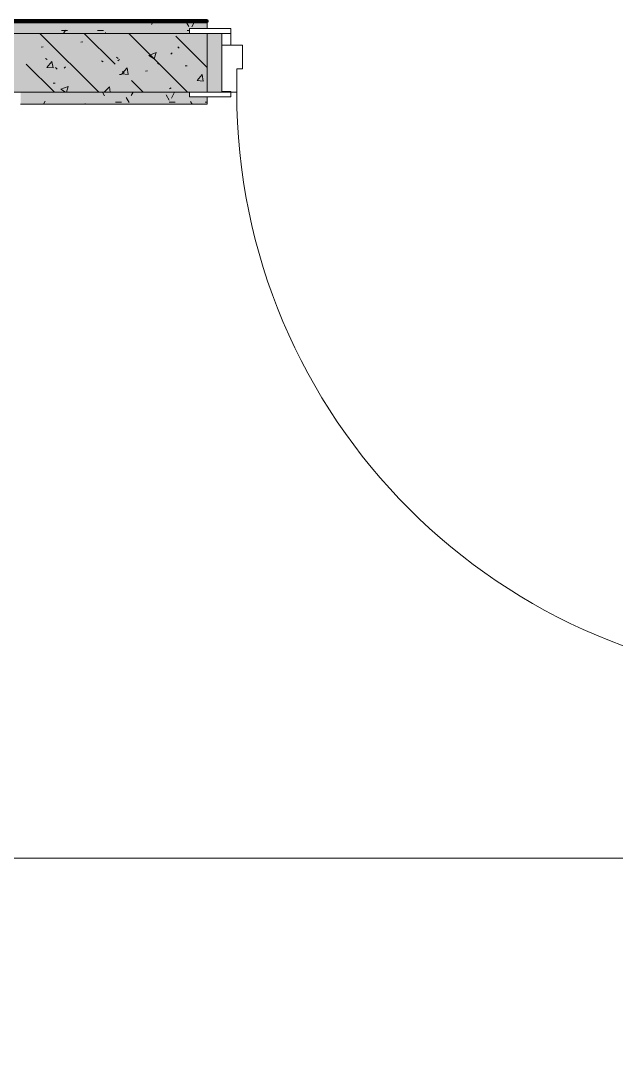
# Model space of a CAD drawing. Header units: millimetres. Extents: x -3817 to 677485, y -22715 to 103890.
# Drawn here: x 77685 to 78696, y 9353 to 11132 of the extents above; entities that cross this region are included whole.
import ezdxf

# ---------------------------------------------------------------- set-up
doc = ezdxf.new("R2010")
doc.units = ezdxf.units.MM
doc.layers.add('PDF _Геометрия', color=7, linetype='Continuous', true_color=0x1d1d1d)
doc.layers.add('PDF _Сплошная заливка', color=7, linetype='Continuous', true_color=0xffffff)

msp = doc.modelspace()

# ---------------------------------------------------------------- hatches: boundary and pattern name
at = {"layer": 'PDF _Сплошная заливка', "transparency": 33554559}
h = msp.add_hatch(color=256, dxfattribs=at)
h.paths.add_polyline_path([(77971.3, 11111.3), (77971.3, 11119.3), (78001.3, 11119.3), (78001.3, 11131.4), (77173.3, 11131.4), (77173.3, 11119.3), (77203.3, 11119.3), (77203.3, 11111.3), (77854.1, 11111.3)], flags=0)
h.paths.add_polyline_path([(80873.3, 11111.3), (80873.3, 11131.4), (80508.3, 11131.4), (80508.3, 11119.3), (80538.3, 11119.3), (80538.3, 11111.3)], flags=0)
h.paths.add_polyline_path([(79378.3, 11111.3), (79378.3, 11119.3), (79408.3, 11119.3), (79408.3, 11131.4), (79101.3, 11131.4), (79101.3, 11119.3), (79131.3, 11119.3), (79131.3, 11111.3)], flags=0)
h.paths.add_polyline_path([(76193.3, 11111.3), (76193.3, 11119.3), (76223.3, 11119.3), (76223.3, 11131.4), (75953.3, 11131.4), (75953.3, 11111.3)], flags=0)
h = msp.add_hatch(color=256, dxfattribs=at)
h.paths.add_polyline_path([(81973.3, 11011.3), (82073.3, 11011.3), (82073.3, 11111.3), (80508.3, 11111.3), (80508.3, 11011.3), (81565, 11011.3)], flags=0)
h.paths.add_polyline_path([(76223.3, 11011.3), (76223.3, 11111.3), (75943.3, 11111.3), (75943.3, 11011.3), (76193.3, 11011.3)], flags=0)
h.paths.add_polyline_path([(77173.3, 11011.3), (78001.3, 11011.3), (78001.3, 11111.3), (77173.3, 11111.3)], flags=0)
h.paths.add_polyline_path([(79408.3, 11011.3), (79408.3, 11111.3), (79101.3, 11111.3), (79101.3, 11011.3), (79378.3, 11011.3)], flags=0)
h = msp.add_hatch(color=256, dxfattribs=at)
h.paths.add_polyline_path([(78001.3, 10991.4), (78001.3, 11003.3), (77971.3, 11003.3), (77971.3, 11011.3), (77684.2, 11011.3), (77684.2, 10991.4), (77971.3, 10991.4)], flags=0)
h.paths.add_polyline_path([(79243.7, 10991.4), (79243.7, 11011.3), (79131.3, 11011.3), (79131.3, 11003.3), (79101.3, 11003.3), (79101.3, 10991.4), (79223.7, 10991.4)], flags=0)

# ---------------------------------------------------------------- linework, layer by layer
at = {"layer": 'PDF _Геометрия', "color": 231, "lineweight": 70, "true_color": 0xff80c0}
msp.add_lwpolyline([(77173.3, 11131.4), (78001.3, 11131.4), (78001.3, 11132.4), (77173.3, 11132.4)], close=True, dxfattribs=at)
at = {"layer": 'PDF _Геометрия', "color": 9, "lineweight": 9, "true_color": 0xc0c0c0}
for points in [[(78001.3, 11119.3), (78001.3, 11131.4), (77173.3, 11131.4), (77173.3, 11119.3)], [(78001.3, 11011.3), (78001.3, 11111.3)], [(78001.3, 10991.4), (78001.3, 11003.3)]]:
    msp.add_lwpolyline(points, dxfattribs=at)
at = {"layer": 'PDF _Геометрия', "color": 253, "lineweight": 9, "true_color": 0x9b9b9b}
for points in [[(77909.7, 11131.4), (77906.8, 11126.4)], [(77969.9, 11122.9), (77965.1, 11131.4)], [(77979.9, 11131), (77974.9, 11122.3)], [(77753.9, 11116.3), (77764, 11116.3)], [(77760.5, 11116.9), (77757.4, 11111.3)], [(77814.9, 11116.3), (77824.9, 11116.3)], [(77828.6, 11112.8), (77827.7, 11111.3)], [(77967.3, 11116.3), (77971.3, 11116.3)], [(77826.8, 11005.1), (77823.2, 11011.3)], [(77875.6, 11011.3), (77872.3, 11005.6)], [(77726, 10996.1), (77723.3, 10991.4)], [(77845.3, 10994.4), (77855.4, 10994.4)], [(77868.4, 10993.9), (77863.4, 11002.6)], [(77936.5, 10998), (77931.4, 11006.7)], [(77936.8, 10994.4), (77946.8, 10994.4)], [(77945.3, 11010.2), (77940.3, 11001.5)], [(77975.5, 10991.4), (77973.1, 10995.5)], [(77997.7, 10994.4), (78001.3, 10994.4)], [(77794, 10992), (77793.7, 10991.4)]]:
    msp.add_lwpolyline(points, dxfattribs=at)
at = {"layer": 'PDF _Геометрия', "color": 253, "lineweight": 13, "true_color": 0xaaaaaa}
for points in [[(78041.3, 11119.3), (77971.3, 11119.3), (77971.3, 11111.3), (78041.3, 11111.3)], [(78026.3, 11111.3), (78001.3, 11111.3), (78001.3, 11011.3), (78026.3, 11011.3)], [(78041.3, 11111.3), (78026.3, 11111.3), (78026.3, 11091.4), (78041.3, 11091.4)], [(78051.3, 11011.3), (78051.3, 11051.3), (78061.3, 11051.3), (78061.3, 11091.4), (78026.3, 11091.4), (78026.3, 11011.3)], [(78041.3, 11011.3), (77971.3, 11011.3), (77971.3, 11003.3), (78041.3, 11003.3)], [(78041.3, 11012.4), (78026.3, 11012.4), (78026.3, 11011.3), (78041.3, 11011.3)]]:
    msp.add_lwpolyline(points, close=True, dxfattribs=at)
at = {"layer": 'PDF _Геометрия', "color": 9, "lineweight": 9, "true_color": 0xc0c0c0}
for points in [[(77971.3, 11111.3), (77203.3, 11111.3)], [(77971.3, 11011.3), (77684.2, 11011.3), (77664.2, 11011.3), (77664.2, 8902), (75963.3, 8902), (75943.3, 8902), (75943.3, 6259.2), (75943.3, 8902), (77664.2, 8902), (77664.2, 9002), (77664.2, 11011.3)]]:
    msp.add_lwpolyline(points, close=True, dxfattribs=at)
at = {"layer": 'PDF _Геометрия', "color": 252, "lineweight": 9, "true_color": 0x878787}
for points in [[(77817.1, 11011.3), (77717.1, 11111.3)], [(77844.9, 11059), (77792.5, 11111.3)], [(77967.9, 11011.3), (77867.9, 11111.3)], [(78001.3, 11053.5), (77948, 11106.8)], [(77719.3, 11087.8), (77722.6, 11088.2)], [(77786.6, 11096.6), (77789.9, 11097.1)], [(77951.1, 11088.7), (77953.6, 11086.4)], [(77726.8, 11068.9), (77729.6, 11067.1)], [(77821.7, 11064.9), (77824.6, 11063.1)], [(77847.4, 11070.9), (77849.9, 11068.6)], [(77849.5, 11064.8), (77852.1, 11066.8)], [(77911.1, 11067.9), (77902.3, 11073.9), (77914.7, 11078.7)], [(77911.1, 11067.8), (77914.7, 11078.6)], [(77939.3, 11076.2), (77941.9, 11078.2)], [(77741.7, 11011.3), (77694, 11059)], [(77739.5, 11052.7), (77728.9, 11053.6), (77737.5, 11063.8)], [(77739.5, 11052.6), (77737.5, 11063.7)], [(77743.7, 11053.1), (77746.2, 11050.8)], [(77758.2, 11052.3), (77760.8, 11054.3)], [(77867.1, 11041.5), (77856.4, 11042.4), (77865, 11052.6)], [(77867.1, 11041.4), (77865, 11052.6)], [(77896.6, 11047.1), (77899.9, 11047.6)], [(77916.6, 11060.9), (77919.5, 11059.1)], [(77964, 11056), (77967.3, 11056.4)], [(77852.1, 11041.3), (77855.4, 11041.7)], [(77860, 11043.9), (77857.5, 11046.4)], [(77892.5, 11011.3), (77872.5, 11031.3)], [(77994.6, 11030.3), (77984, 11031.3), (77992.5, 11041.5)], [(77994.6, 11030.3), (77992.5, 11041.4)], [(77739.8, 11026.5), (77743.1, 11026.9)], [(77760.6, 11011.3), (77752.9, 11016.5), (77765.3, 11021.3)], [(77762, 11011.3), (77765.3, 11021.2)], [(77826.2, 11011.3), (77835.2, 11020.7)], [(77836.3, 11011.3), (77835.2, 11020.7)], [(77937.1, 11017), (77939.8, 11019)]]:
    msp.add_lwpolyline(points, dxfattribs=at)
at = {"layer": 'PDF _Геометрия', "color": 7, "lineweight": 9}
msp.add_lwpolyline([(77684.2, 10991.4), (77705.1, 10991.4), (78001.3, 10991.4)], dxfattribs=at)
at = {"layer": 'PDF _Геометрия', "color": 253, "lineweight": 9, "true_color": 0xaaaaaa}
msp.add_lwpolyline([(77233.8, 9711.4), (78821.3, 9711.4)], dxfattribs=at)
msp.add_arc((79051.3, 11011.3), 1000, 180, 269.9999, dxfattribs=at)
at = {"layer": 'PDF _Сплошная заливка', "color": 254, "lineweight": 35, "true_color": 0xffb9dc, "transparency": 33554559}
msp.add_solid([(78001.3, 11131.4), (78001.3, 11132.4), (77854.1, 11131.4)], dxfattribs=at)
at = {"layer": 'PDF _Сплошная заливка', "lineweight": 35, "transparency": 33554559}
msp.add_solid([(78001.3, 11011.3), (78026.3, 11011.3), (78001.3, 11111.3), (78026.3, 11111.3)], dxfattribs=at)

doc.saveas('drawing.dxf')
